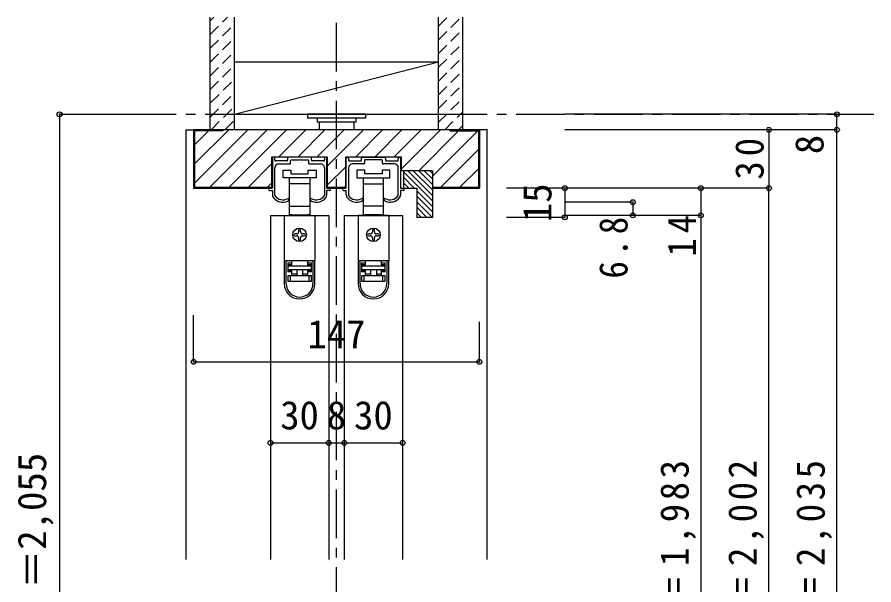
# Model space of a CAD drawing. Units: millimetres at full size, sheet at 1:5; details may follow other scales. Extents: x -973 to 977, y -718 to 696.
# Drawn here: x 83.2 to 524, y -301.3 to -9.2 of the extents above; entities that cross this region are included whole.
import ezdxf
from ezdxf.enums import TextEntityAlignment as Align

# ---------------------------------------------------------------- set-up
doc = ezdxf.new("R2010")
doc.units = ezdxf.units.MM
doc.header["$LTSCALE"] = 5
doc.header["$PDMODE"] = 32
doc.header["$PDSIZE"] = 2.5
doc.linetypes.add('CHAIN1', pattern=[8, 5, -1, 1, -1])
doc.linetypes.add('DASHED1', pattern=[1.8, 1.2, -0.6])
for name, color, linetype in [('0-1_通り芯', 4, 'CHAIN1'), ('0-2_柱', 7, 'Continuous'), ('0-3_仕上げ', 2, 'Continuous'), ('0-4_枠', 3, 'Continuous'), ('0-6_扉', 6, 'Continuous'), ('0-7_金物', 7, 'Continuous'), ('0-B_寸法', 7, 'Continuous'), ('0-C_ハッチ', 4, 'DASHED1')]:
    doc.layers.add(name, color=color, linetype=linetype)
doc.styles.add('ＭＳ ゴシック', font='')
doc.styles.get('ＭＳ ゴシック').set_extended_font_data('MS Gothic')

msp = doc.modelspace()

# ---------------------------------------------------------------- linework, layer by layer
at = {"layer": '0-1_通り芯'}
for p, q in [((247.486, -517.167), (247.486, -9.167)), ((139.986, -59.167), (523.986, -59.167))]:
    msp.add_line(p, q, dxfattribs=at)
at = {"layer": '0-2_柱', "color": 3}
for p, q in [((194.986, -32.167), (299.986, -32.167)), ((194.986, -59.167), (299.986, -59.167))]:
    msp.add_line(p, q, dxfattribs=at)
at = {"layer": '0-2_柱'}
msp.add_line((194.986, -59.167), (299.986, -32.167), dxfattribs=at)
at = {"layer": '0-3_仕上げ'}
for p, q in [((182.486, -67.167), (182.486, -9.167)), ((194.986, -67.167), (194.986, -9.167)), ((299.986, -67.167), (299.986, -9.167)), ((312.486, -67.167), (312.486, -9.167))]:
    msp.add_line(p, q, dxfattribs=at)
at = {"layer": '0-4_枠', "color": 4}
for p, q in [((169.986, -67.167), (173.986, -67.167)), ((169.986, -67.167), (169.986, -288.167)), ((324.986, -67.167), (320.986, -67.167)), ((324.986, -288.167), (324.986, -67.167))]:
    msp.add_line(p, q, dxfattribs=at)
at = {"layer": '0-4_枠'}
for p, q in [((174.486, -67.667), (174.486, -96.667)), ((188.986, -67.667), (174.486, -67.667)), ((188.986, -67.167), (188.986, -67.667)), ((305.986, -67.667), (305.986, -67.167)), ((305.986, -67.667), (320.486, -67.667)), ((320.486, -67.667), (320.486, -96.667)), ((320.986, -67.167), (320.986, -97.167)), ((242.886, -97.167), (242.886, -81.167)), ((280.886, -81.167), (252.086, -81.167)), ((252.086, -81.167), (252.086, -97.167)), ((296.886, -88.167), (296.886, -112.167)), ((174.486, -96.667), (214.086, -96.667)), ((242.886, -96.667), (252.086, -96.667)), ((296.886, -96.667), (320.486, -96.667)), ((173.986, -97.167), (214.086, -97.167)), ((242.886, -97.167), (252.086, -97.167)), ((288.886, -97.167), (288.886, -112.167)), ((296.886, -97.167), (320.986, -97.167)), ((296.886, -112.167), (288.886, -112.167))]:
    msp.add_line(p, q, dxfattribs=at)
for points in [[(320.986, -67.167), (173.986, -67.167), (173.986, -97.167)], [(242.886, -81.167), (214.086, -81.167), (214.086, -97.167)], [(296.886, -88.167), (280.886, -88.167), (280.886, -81.167)], [(281.886, -88.167), (281.886, -93.417), (281.886, -97.167), (288.886, -97.167)]]:
    msp.add_lwpolyline(points, dxfattribs=at)
at = {"layer": '0-6_扉'}
for p, q in [((213.486, -111.167), (243.486, -111.167)), ((213.486, -111.167), (213.486, -288.167)), ((243.486, -111.167), (243.486, -288.167)), ((251.486, -111.167), (281.486, -111.167)), ((251.486, -111.167), (251.486, -288.167)), ((281.486, -111.167), (281.486, -288.167))]:
    msp.add_line(p, q, dxfattribs=at)
at = {"layer": '0-7_金物'}
for p, q in [((262.486, -59.167), (232.486, -59.167)), ((232.486, -59.167), (232.486, -61.167)), ((262.486, -61.167), (232.486, -61.167)), ((237.486, -61.167), (237.486, -63.167)), ((257.486, -61.167), (257.486, -63.167)), ((262.486, -59.167), (262.486, -61.167)), ((257.486, -63.167), (237.486, -63.167)), ((238.486, -63.167), (238.486, -67.167)), ((256.486, -63.167), (256.486, -67.167)), ((215.186, -81.167), (214.986, -81.167)), ((215.686, -82.667), (215.686, -81.667)), ((221.836, -83.167), (216.186, -83.167)), ((222.336, -81.667), (222.336, -82.667)), ((234.136, -81.167), (222.836, -81.167)), ((223.836, -84.367), (223.836, -82.967)), ((233.136, -82.967), (233.136, -84.367)), ((234.636, -82.667), (234.636, -81.667)), ((240.786, -83.167), (235.136, -83.167)), ((241.286, -81.667), (241.286, -82.667)), ((241.986, -81.167), (241.786, -81.167)), ((242.486, -97.167), (242.486, -81.667)), ((252.486, -97.167), (252.486, -81.667)), ((252.986, -81.167), (253.186, -81.167)), ((253.686, -81.667), (253.686, -82.667)), ((254.186, -83.167), (259.836, -83.167)), ((260.336, -82.667), (260.336, -81.667)), ((260.836, -81.167), (272.136, -81.167)), ((261.836, -82.967), (261.836, -84.367)), ((271.136, -84.367), (271.136, -82.967)), ((272.636, -81.667), (272.636, -82.667)), ((273.136, -83.167), (278.786, -83.167)), ((279.286, -82.667), (279.286, -81.667)), ((279.786, -81.167), (279.986, -81.167)), ((280.486, -81.667), (280.486, -97.167)), ((215.686, -100.79), (215.686, -86.667)), ((217.686, -84.667), (223.536, -84.667)), ((219.986, -91.867), (219.986, -87.867)), ((219.986, -87.867), (223.986, -87.867)), ((223.986, -87.867), (223.986, -89.867)), ((232.986, -87.867), (236.986, -87.867)), ((232.986, -89.867), (232.986, -87.867)), ((233.436, -84.667), (239.286, -84.667)), ((236.986, -87.867), (236.986, -91.867)), ((241.286, -86.667), (241.286, -100.79)), ((253.686, -86.667), (253.686, -100.79)), ((261.536, -84.667), (255.686, -84.667)), ((257.986, -87.867), (257.986, -91.867)), ((261.986, -87.867), (257.986, -87.867)), ((261.986, -89.867), (261.986, -87.867)), ((270.986, -87.867), (270.986, -89.867)), ((274.986, -87.867), (270.986, -87.867)), ((277.286, -84.667), (271.436, -84.667)), ((274.986, -91.867), (274.986, -87.867)), ((279.286, -100.79), (279.286, -86.667)), ((228.486, -91.867), (219.986, -91.867)), ((223.236, -106.467), (223.236, -91.867)), ((223.986, -89.867), (232.986, -89.867)), ((236.986, -91.867), (228.486, -91.867)), ((233.736, -91.867), (233.736, -106.467)), ((257.986, -91.867), (266.486, -91.867)), ((261.236, -91.867), (261.236, -106.467)), ((270.986, -89.867), (261.986, -89.867)), ((266.486, -91.867), (274.986, -91.867)), ((271.736, -106.467), (271.736, -91.867)), ((228.486, -94.867), (223.236, -94.867)), ((233.736, -94.867), (228.486, -94.867)), ((261.236, -94.867), (266.486, -94.867)), ((266.486, -94.867), (271.736, -94.867)), ((242.486, -97.167), (243.886, -97.167)), ((242.486, -100.632), (242.486, -98.367)), ((243.886, -98.367), (242.486, -98.367)), ((252.486, -97.167), (251.086, -97.167)), ((251.086, -98.367), (252.486, -98.367)), ((252.486, -100.632), (252.486, -98.367)), ((280.486, -97.167), (281.886, -97.167)), ((222.986, -102.924), (222.986, -102.667)), ((233.986, -102.667), (233.986, -102.924)), ((260.986, -102.667), (260.986, -102.924)), ((271.986, -102.924), (271.986, -102.667)), ((223.236, -110.867), (223.236, -106.467)), ((223.236, -106.467), (228.486, -106.467)), ((228.486, -106.467), (233.736, -106.467)), ((233.736, -106.467), (233.736, -110.867)), ((261.236, -106.467), (261.236, -110.867)), ((266.486, -106.467), (261.236, -106.467)), ((271.736, -106.467), (266.486, -106.467)), ((271.736, -110.867), (271.736, -106.467)), ((220.586, -111.167), (236.386, -111.167)), ((220.586, -111.167), (220.586, -134.467)), ((224.486, -110.867), (223.236, -110.867)), ((224.486, -111.167), (224.486, -110.867)), ((233.736, -110.867), (232.486, -110.867)), ((236.386, -111.167), (236.386, -134.467)), ((258.586, -111.167), (258.586, -134.467)), ((274.386, -111.167), (258.586, -111.167)), ((261.236, -110.867), (262.486, -110.867)), ((270.486, -111.167), (270.486, -110.867)), ((270.486, -110.867), (271.736, -110.867)), ((274.386, -111.167), (274.386, -134.467)), ((227.986, -118.667), (227.986, -119.667)), ((228.986, -119.667), (228.986, -118.667)), ((265.986, -118.667), (265.986, -119.667)), ((266.986, -119.667), (266.986, -118.667)), ((226.986, -120.667), (225.986, -120.667)), ((225.986, -121.667), (226.986, -121.667)), ((227.986, -122.667), (227.986, -123.667)), ((228.986, -123.667), (228.986, -122.667)), ((230.986, -120.667), (229.986, -120.667)), ((229.986, -121.667), (230.986, -121.667)), ((264.986, -120.667), (263.986, -120.667)), ((263.986, -121.667), (264.986, -121.667)), ((265.986, -122.667), (265.986, -123.667)), ((266.986, -123.667), (266.986, -122.667)), ((268.986, -120.667), (267.986, -120.667)), ((267.986, -121.667), (268.986, -121.667)), ((220.586, -134.467), (220.586, -134.567)), ((236.386, -134.467), (220.586, -134.467)), ((220.586, -134.567), (220.586, -146.267)), ((221.586, -134.567), (220.586, -134.567)), ((221.586, -146.267), (221.586, -134.567)), ((224.286, -134.567), (221.586, -134.567)), ((222.386, -135.567), (224.286, -135.567)), ((222.386, -135.567), (222.386, -140.267)), ((224.286, -136.567), (222.386, -136.567)), ((223.586, -134.567), (223.586, -134.467)), ((224.286, -134.567), (224.286, -135.567)), ((224.286, -135.567), (224.286, -136.567)), ((224.486, -136.667), (224.486, -134.467)), ((232.486, -134.467), (232.486, -136.667)), ((232.686, -135.567), (232.686, -134.567)), ((235.386, -134.567), (232.686, -134.567)), ((232.686, -135.567), (234.586, -135.567)), ((233.386, -134.467), (233.386, -134.567)), ((234.586, -140.267), (234.586, -135.567)), ((236.386, -134.467), (236.386, -134.567)), ((236.386, -146.267), (236.386, -134.567)), ((258.586, -134.467), (258.586, -134.567)), ((274.386, -134.467), (258.586, -134.467)), ((258.586, -134.567), (258.586, -146.267)), ((259.586, -134.567), (258.586, -134.567)), ((259.586, -146.267), (259.586, -134.567)), ((262.286, -134.567), (259.586, -134.567)), ((260.386, -135.567), (262.286, -135.567)), ((260.386, -135.567), (260.386, -140.267)), ((262.286, -136.567), (260.386, -136.567)), ((261.586, -134.567), (261.586, -134.467)), ((262.286, -134.567), (262.286, -135.567)), ((262.286, -135.567), (262.286, -136.567)), ((262.486, -136.667), (262.486, -134.467)), ((270.486, -134.467), (270.486, -136.667)), ((270.686, -135.567), (270.686, -134.567)), ((273.386, -134.567), (270.686, -134.567)), ((270.686, -135.567), (272.586, -135.567)), ((271.386, -134.467), (271.386, -134.567)), ((272.586, -140.267), (272.586, -135.567)), ((274.386, -134.467), (274.386, -134.567)), ((274.386, -146.267), (274.386, -134.567)), ((224.286, -140.267), (222.386, -140.267)), ((224.486, -136.667), (222.586, -136.667)), ((222.586, -136.667), (222.586, -137.167)), ((224.286, -140.267), (224.286, -142.167)), ((224.486, -141.167), (224.486, -139.167)), ((226.986, -139.167), (226.986, -142.167)), ((229.986, -139.167), (229.986, -142.167)), ((234.386, -136.667), (232.486, -136.667)), ((232.486, -139.167), (232.486, -141.167)), ((232.686, -139.267), (234.586, -139.267)), ((232.686, -140.267), (232.686, -139.267)), ((232.686, -142.167), (232.686, -140.267)), ((234.586, -140.267), (232.686, -140.267)), ((234.386, -137.167), (234.386, -136.667)), ((262.286, -140.267), (260.386, -140.267)), ((262.486, -136.667), (260.586, -136.667)), ((260.586, -136.667), (260.586, -137.167)), ((262.286, -140.267), (262.286, -142.167)), ((262.486, -141.167), (262.486, -139.167)), ((264.986, -139.167), (264.986, -142.167)), ((267.986, -139.167), (267.986, -142.167)), ((272.386, -136.667), (270.486, -136.667)), ((270.486, -139.167), (270.486, -141.167)), ((270.686, -139.267), (272.586, -139.267)), ((270.686, -140.267), (270.686, -139.267)), ((270.686, -142.167), (270.686, -140.267)), ((272.586, -140.267), (270.686, -140.267)), ((272.386, -137.167), (272.386, -136.667)), ((222.586, -145.167), (222.586, -142.167)), ((222.586, -142.167), (223.586, -142.167)), ((223.586, -145.167), (222.586, -145.167)), ((223.586, -142.167), (223.586, -145.167)), ((223.586, -142.167), (233.386, -142.167)), ((233.386, -145.167), (223.586, -145.167)), ((224.486, -141.167), (226.986, -141.167)), ((224.486, -142.167), (224.486, -141.167)), ((233.386, -145.167), (233.386, -142.167)), ((233.386, -142.167), (234.386, -142.167)), ((234.386, -145.167), (233.386, -145.167)), ((234.386, -142.167), (234.386, -145.167)), ((260.586, -145.167), (260.586, -142.167)), ((260.586, -142.167), (261.586, -142.167)), ((261.586, -145.167), (260.586, -145.167)), ((261.586, -142.167), (261.586, -145.167)), ((261.586, -142.167), (271.386, -142.167)), ((271.386, -145.167), (261.586, -145.167)), ((262.486, -141.167), (264.986, -141.167)), ((262.486, -142.167), (262.486, -141.167)), ((271.386, -145.167), (271.386, -142.167)), ((271.386, -142.167), (272.386, -142.167)), ((272.386, -145.167), (271.386, -145.167)), ((272.386, -142.167), (272.386, -145.167))]:
    msp.add_line(p, q, dxfattribs=at)
for points in [[(214.486, -81.667), (214.486, -97.167), (213.086, -97.167)], [(224.136, -82.667), (228.186, -82.667), (228.486, -82.367), (228.786, -82.667), (232.836, -82.667)], [(270.836, -82.667), (266.786, -82.667), (266.486, -82.367), (266.186, -82.667), (262.136, -82.667)], [(213.086, -98.367), (214.486, -98.367), (214.486, -100.632)], [(281.886, -98.367), (280.486, -98.367), (280.486, -100.632)], [(224.486, -110.867), (232.486, -110.867), (232.486, -111.167)], [(270.486, -110.867), (262.486, -110.867), (262.486, -111.167)], [(234.586, -136.567), (232.686, -136.567), (232.686, -135.567)], [(236.386, -134.567), (235.386, -134.567), (235.386, -146.267)], [(272.586, -136.567), (270.686, -136.567), (270.686, -135.567)], [(274.386, -134.567), (273.386, -134.567), (273.386, -146.267)], [(222.386, -139.267), (224.286, -139.267), (224.286, -140.267)], [(260.386, -139.267), (262.286, -139.267), (262.286, -140.267)], [(229.986, -141.167), (232.486, -141.167), (232.486, -142.167)], [(267.986, -141.167), (270.486, -141.167), (270.486, -142.167)]]:
    msp.add_lwpolyline(points, dxfattribs=at)
for points in [[(234.386, -139.167), (222.586, -139.167), (222.586, -137.167), (234.386, -137.167)], [(272.386, -139.167), (260.586, -139.167), (260.586, -137.167), (272.386, -137.167)]]:
    msp.add_lwpolyline(points, close=True, dxfattribs=at)
for centre in [(228.486, -121.167), (266.486, -121.167)]:
    msp.add_circle(centre, 3.5, dxfattribs=at)
for centre, radius, start, end in [((214.986, -81.667), 0.5, 90, 180), ((215.186, -81.667), 0.5, 360, 90), ((216.186, -82.667), 0.5, 180, 270), ((221.836, -82.667), 0.5, 270, 0), ((222.836, -81.667), 0.5, 90, 180), ((224.136, -82.967), 0.3, 90, 180), ((232.836, -82.967), 0.3, 0, 90), ((234.136, -81.667), 0.5, 0, 90), ((235.136, -82.667), 0.5, 180, 270), ((240.786, -82.667), 0.5, 270, 360), ((241.786, -81.667), 0.5, 90, 180), ((241.986, -81.667), 0.5, 0, 90), ((252.986, -81.667), 0.5, 90, 180), ((253.186, -81.667), 0.5, 360, 90), ((254.186, -82.667), 0.5, 180, 270), ((259.836, -82.667), 0.5, 270, 0), ((260.836, -81.667), 0.5, 90, 180), ((262.136, -82.967), 0.3, 90, 180), ((270.836, -82.967), 0.3, 0, 90), ((272.136, -81.667), 0.5, 0, 90), ((273.136, -82.667), 0.5, 180, 270), ((278.786, -82.667), 0.5, 270, 360), ((279.786, -81.667), 0.5, 90, 180), ((279.986, -81.667), 0.5, 0, 90), ((217.686, -86.667), 2, 90, 180), ((223.536, -84.367), 0.3, 270, 360), ((233.436, -84.367), 0.3, 180, 270), ((239.286, -86.667), 2, 0, 90), ((255.686, -86.667), 2, 90, 180), ((261.536, -84.367), 0.3, 270, 360), ((271.436, -84.367), 0.3, 180, 270), ((277.286, -86.667), 2, 0, 90), ((213.086, -97.767), 0.6, 90, 270), ((216.486, -100.632), 2, 180, 215.95057), ((215.986, -100.79), 0.3, 180, 213.92311), ((219.886, -98.167), 5, 213.92311, 301.89079), ((237.086, -98.167), 5, 238.10921, 326.07689), ((240.986, -100.79), 0.3, 326.07689, 0), ((240.486, -100.632), 2, 324.04943, 0), ((243.886, -97.767), 0.6, 270, 90), ((251.086, -97.767), 0.6, 90, 270), ((254.486, -100.632), 2, 180, 215.95057), ((253.986, -100.79), 0.3, 180, 213.92311), ((257.886, -98.167), 5, 213.92311, 301.89079), ((275.086, -98.167), 5, 238.10921, 326.07689), ((278.986, -100.79), 0.3, 326.07689, 360), ((278.486, -100.632), 2, 324.04943, 360), ((281.886, -97.767), 0.6, 270, 90), ((219.886, -98.167), 6.2, 215.95057, 293.81884), ((221.986, -102.924), 1, 293.81884, 0), ((222.686, -102.667), 0.3, 0, 121.89079), ((234.286, -102.667), 0.3, 58.10921, 180), ((234.986, -102.924), 1, 180, 246.18116), ((237.086, -98.167), 6.2, 246.18116, 324.04943), ((257.886, -98.167), 6.2, 215.95057, 293.81884), ((259.986, -102.924), 1, 293.81884, 0), ((260.686, -102.667), 0.3, 360, 121.89079), ((272.286, -102.667), 0.3, 58.10921, 180), ((272.986, -102.924), 1, 180, 246.18116), ((275.086, -98.167), 6.2, 246.18116, 324.04943), ((228.486, -118.667), 0.5, 90, 180), ((228.486, -118.667), 0.5, 0, 90), ((266.486, -118.667), 0.5, 90, 180), ((266.486, -118.667), 0.5, 0, 90), ((225.986, -121.167), 0.5, 90, 180), ((225.986, -121.167), 0.5, 180, 270), ((226.986, -119.667), 1, 270, 0), ((226.986, -122.667), 1, 0, 90), ((229.986, -119.667), 1, 180, 270), ((229.986, -122.667), 1, 90, 180), ((230.986, -121.167), 0.5, 0, 90), ((230.986, -121.167), 0.5, 270, 0), ((263.986, -121.167), 0.5, 90, 180), ((263.986, -121.167), 0.5, 180, 270), ((264.986, -119.667), 1, 270, 0), ((264.986, -122.667), 1, 0, 90), ((267.986, -119.667), 1, 180, 270), ((267.986, -122.667), 1, 90, 180), ((268.986, -121.167), 0.5, 0, 90), ((268.986, -121.167), 0.5, 270, 0), ((228.486, -123.667), 0.5, 180, 270), ((228.486, -123.667), 0.5, 270, 0), ((266.486, -123.667), 0.5, 180, 270), ((266.486, -123.667), 0.5, 270, 0), ((228.486, -146.267), 7.9, 180, 0), ((228.486, -146.267), 6.9, 180, 0), ((266.486, -146.267), 7.9, 180, 0), ((266.486, -146.267), 6.9, 180, 0)]:
    msp.add_arc(centre, radius, start, end, dxfattribs=at)
at = {"layer": '0-B_寸法', "color": 4}
for p, q in [((104.986, -59.167), (139.986, -59.167)), ((104.986, -59.167), (104.986, -517.167)), ((504.986, -59.167), (364.986, -59.167)), ((504.986, -67.167), (504.986, -59.167)), ((504.986, -67.167), (364.986, -67.167)), ((469.986, -67.167), (469.986, -97.167)), ((504.986, -505.167), (504.986, -67.167)), ((364.986, -97.167), (334.986, -97.167)), ((469.986, -97.167), (364.986, -97.167)), ((364.986, -97.167), (364.986, -112.167)), ((434.986, -97.167), (434.986, -111.167)), ((469.986, -502.167), (469.986, -97.167)), ((399.986, -104.367), (364.986, -104.367)), ((399.986, -104.367), (399.986, -111.167)), ((364.986, -112.167), (334.986, -112.167)), ((434.986, -111.167), (364.986, -111.167)), ((434.986, -111.167), (434.986, -497.167)), ((173.986, -186.471), (173.986, -162.413)), ((320.986, -186.471), (320.986, -165.913)), ((173.986, -186.471), (320.986, -186.471)), ((213.486, -228.167), (281.486, -228.167))]:
    msp.add_line(p, q, dxfattribs=at)
at = {"layer": '0-B_寸法'}
for p in [(104.986, -59.167), (504.986, -59.167), (469.986, -67.167), (504.986, -67.167), (364.986, -97.167), (434.986, -97.167), (469.986, -97.167), (399.986, -104.367), (399.986, -111.167), (434.986, -111.167), (364.986, -112.167), (173.986, -186.471), (320.986, -186.471), (213.486, -228.167), (243.486, -228.167), (251.486, -228.167), (281.486, -228.167)]:
    msp.add_point(p, dxfattribs=at)
at = {"layer": '0-C_ハッチ'}
for p, q in [((182.486, -18.133), (191.453, -9.167)), ((182.486, -11.062), (184.381, -9.167)), ((182.486, -25.204), (194.986, -12.704)), ((299.986, -20.841), (311.661, -9.167)), ((299.986, -13.77), (304.59, -9.167)), ((299.986, -27.912), (312.486, -15.412)), ((182.486, -32.275), (194.986, -19.775)), ((299.986, -34.983), (312.486, -22.483)), ((182.486, -39.346), (194.986, -26.846)), ((299.986, -42.054), (312.486, -29.554)), ((182.486, -46.417), (194.986, -33.917)), ((299.986, -49.125), (312.486, -36.625)), ((182.808, -53.167), (194.986, -40.988)), ((299.986, -56.196), (312.486, -43.696)), ((182.458, -60.587), (194.986, -48.059)), ((299.986, -63.268), (312.486, -50.768)), ((182.95, -67.167), (194.986, -55.13)), ((303.158, -67.167), (312.486, -57.839)), ((190.021, -67.167), (194.986, -62.202)), ((310.229, -67.167), (312.486, -64.91))]:
    msp.add_line(p, q, dxfattribs=at)
at = {"layer": '0-C_ハッチ', "linetype": 'Continuous'}
for p, q in [((174.486, -94.612), (201.932, -67.167)), ((174.486, -84.713), (192.032, -67.167)), ((174.486, -74.813), (181.633, -67.667)), ((182.331, -96.667), (211.831, -67.167)), ((192.231, -96.667), (221.731, -67.167)), ((217.63, -81.167), (231.63, -67.167)), ((227.53, -81.167), (241.53, -67.167)), ((237.429, -81.167), (251.429, -67.167)), ((242.886, -85.609), (261.329, -67.167)), ((257.228, -81.167), (271.228, -67.167)), ((267.128, -81.167), (281.128, -67.167)), ((277.027, -81.167), (291.027, -67.167)), ((280.886, -87.207), (300.927, -67.167)), ((289.826, -88.167), (310.326, -67.667)), ((296.886, -91.006), (320.226, -67.667)), ((301.125, -96.667), (320.486, -77.306)), ((202.13, -96.667), (214.086, -84.711)), ((242.886, -95.509), (252.086, -86.309)), ((284.183, -88.167), (296.886, -100.87)), ((287.011, -88.167), (296.886, -98.042)), ((289.84, -88.167), (296.886, -95.213)), ((292.668, -88.167), (296.886, -92.385)), ((295.497, -88.167), (296.886, -89.556)), ((311.025, -96.667), (320.486, -87.205)), ((281.886, -88.699), (296.886, -103.699)), ((281.886, -91.527), (287.526, -97.167)), ((212.03, -96.667), (214.086, -94.61)), ((251.628, -96.667), (252.086, -96.208)), ((281.886, -94.355), (284.698, -97.167)), ((288.886, -98.527), (296.886, -106.527)), ((288.886, -101.355), (296.886, -109.355)), ((288.886, -104.184), (296.869, -112.167)), ((288.886, -107.012), (294.041, -112.167)), ((288.886, -109.841), (291.212, -112.167))]:
    msp.add_line(p, q, dxfattribs=at)

# ---------------------------------------------------------------- texts
at = {"layer": '0-B_寸法', "style": 'ＭＳ ゴシック'}
for s, p in [('8', (502.486, -79.667)), ('15', (362.486, -114.667)), ('ＲＯＨ＝2,055', (102.486, -363.167))]:
    msp.add_text(s, height=14.66, rotation=90, dxfattribs=at).set_placement(p, align=Align.BOTTOM_LEFT)
for s, p in [('147', (232.486, -183.971)), ('30', (218.486, -225.667)), ('8', (242.486, -225.667)), ('30', (256.486, -225.667))]:
    msp.add_text(s, height=14.66, dxfattribs=at).set_placement(p, align=Align.BOTTOM_LEFT)
at = {"layer": '0-B_寸法', "char_height": 14.66, "attachment_point": 7, "rotation": 90, "style": 'ＭＳ ゴシック'}
for s, insert in [('\\T1.27;\\W0.95;30', (467.486, -92.792)), ('\\T1.27;\\W0.9;6.8', (397.486, -143.667)), ('\\T1.27;\\W0.95;14', (432.486, -132.417)), ('\\T1.19;\\W0.95;枠内＝2,002', (467.486, -359.417)), ('\\T1.19;\\W0.95;ＤＨ＝1,983', (432.486, -359.417)), ('\\T1.19;\\W0.95;枠外＝2,035', (502.486, -359.417))]:
    msp.add_mtext(s, dxfattribs=dict(at, insert=insert))

doc.saveas('drawing.dxf')
